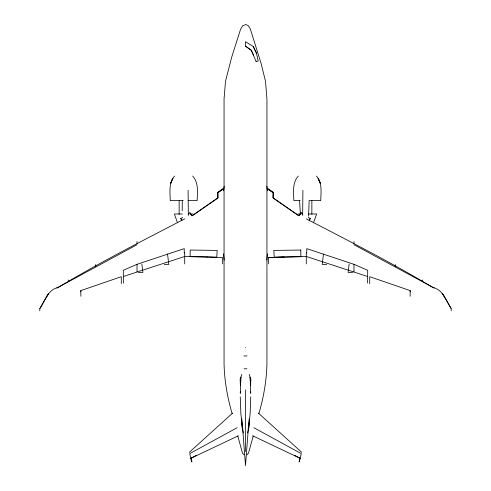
<?xml version="1.0" encoding="UTF-8"?>
<svg xmlns="http://www.w3.org/2000/svg" width="491" height="491" viewBox="0 0 491 491"><rect width="100%" height="100%" fill="white"/><g stroke="black" fill="none" stroke-linecap="round" stroke-linejoin="round"><path stroke-width="0.74" d="M80.8 291.801L80.806 290.611L121.289 276.709L121.289 283.737M123.382 283.055L123.309 270.289L137.02 264.311L184.223 248.649L184.254 252.945L184.708 252.785L184.708 263.9M182.192 210.829L182.302 200.211M250.735 396.906L250.152 413.354L248.415 430.736L249.287 418.94L248.649 429.521M250.324 393.058L250.87 379.291L249.164 374.424M410.12 296.263L410.194 290.611L369.711 276.709L369.711 283.737M367.618 283.055L367.691 270.289L353.98 264.311L306.777 248.649L306.746 252.945L306.292 252.785L306.292 263.9M308.6 216.193L309.134 200.598L320.74 200.598C320.991 192.337 322.421 182.781 316.443 176.06M302.904 190.355L302.659 215.475M266.84 260.156L267.46 253.749M217.814 192.515L217.973 197.818L192.104 215.782L189.833 212.75L188.145 214.008M323.495 253.97L322.188 264.391L326.724 264.391M349.15 264.035L348.101 272.395L352.636 272.395M247.716 432.97L248.01 430.705M248.201 429.195L248.391 427.686L245.5 465.597L242.609 427.686L242.8 429.195M223.497 190.778L224.154 186.249M253.215 436.014L248.501 453.156L247.01 454.74M253.822 427.698L301.29 453.635L299.111 462.013L300.167 458.324L294.784 455.421M258.91 413.502C263.624 397.397 266.527 380.789 266.944 363.997L266.944 98.986L265.508 81.285L261.059 63.345L250.41 29.215L248.293 25.685L245.948 24.55L242.707 25.685L240.59 29.215L231.758 56.962L225.492 81.285L224.056 98.986L224.056 363.997C224.473 380.789 227.376 397.397 232.09 413.502M308.28 217.439L310.269 218.495L309.115 220.367M189.268 452.352L232.63 413.091M241.836 374.424L240.13 379.291L240.676 393.058M313.583 222.546L316.652 213.99L308.551 213.99M310.269 218.495L309.232 220.355M46.7 296.49L48.541 293.606L39.796 308.673C44.337 301.775 48.278 289.236 57.656 287.769C98.943 262.924 141.954 241.032 184.708 218.839M298.301 176.06C292.219 182.756 293.55 192.294 293.876 200.598L300.099 200.598M174.557 176.06C168.523 182.732 170.052 192.362 170.26 200.598L183.204 200.598M301.13 212.775L302.855 214.008M56.79 287.517L57.214 287.836L137.02 244.708M237.178 427.698L189.71 453.635L191.889 462.013L190.833 458.324L196.216 455.421M181.885 220.367L180.731 218.495L182.72 217.439M190.956 458.275L238.387 435.769M434.21 287.517L433.786 287.836L353.98 244.708M123.315 276.513L184.708 256.474L216.795 257.149L217.151 250.404L190.207 250.036L190.121 256.689L207.042 257.026M256.038 61.449L258.223 61.068L256.357 52.911L253.301 46.528L245.5 41.686L245.531 46.16L251.294 50.266L256.069 61.449M268.344 263.9L268.344 257.585L306.292 256.474L367.685 276.513M268.344 257.585L283.994 257.026M223.865 188.79L222.656 188.79L217.814 192.325L217.887 197.996L192.257 215.702L189.87 212.775M267.135 188.79L268.344 188.79L273.186 192.325L273.113 197.996L298.743 215.702C302.99 211.056 301.063 212.149 298.896 215.782L273.027 197.818L273.186 192.515M188.121 200.598L197.124 200.598C197.45 192.294 198.781 182.756 192.699 176.06M182.449 213.99L174.348 213.99L177.417 222.546M190.023 213.99L193.086 213.99M297.914 213.99L300.977 213.99M164.276 264.391L168.812 264.391L167.505 253.97M138.364 272.395L142.899 272.395L141.85 264.035M243.904 355.938L247.096 355.938M244.095 368.784L246.905 368.784M207.006 257.026L222.656 257.591L222.656 263.9M252.613 435.769L300.044 458.275M306.292 218.839C349.046 241.032 392.057 262.924 433.344 287.769C442.679 289.236 446.638 301.689 451.204 308.563L442.459 293.606L444.3 296.49M245.678 46.289L251.257 50.266L253.608 55.219M258.37 413.091L301.732 452.352M243.99 454.74L242.499 453.156L237.785 436.014M181.768 220.355L180.749 218.526M253.27 46.528L256.357 52.911M266.846 186.249L267.503 190.778M242.99 430.705L243.284 432.97M223.54 253.749L224.16 260.156M188.096 190.355L188.341 215.475M299.578 200.598L300.394 214.015M242.351 429.521L241.713 418.94L242.585 430.736L240.848 413.354L240.265 396.906M80.88 296.263L80.806 290.611M410.194 290.611L410.2 291.801M451.204 309.035L451.204 310.821M422.426 280.017L422.426 281.576M395.28 264.588L395.28 266.84M353.98 241.603L353.98 243.505M353.98 264.311L353.98 271.818M311.859 200.745L311.859 214.358M245.5 347.524L245.5 347.849M245.5 389.897L245.5 451.475M179.141 200.837L179.141 214.377M137.02 241.603L137.02 243.505M137.02 264.311L137.02 271.818M95.72 264.588L95.72 266.84M68.574 280.017L68.574 281.576M39.796 309.035L39.796 310.821M249.919 377.137A227.486 227.486 0 0 1 250.459 385.263M250.692 391.922A227.486 227.486 0 0 1 250.711 393.401M240.289 393.401A227.486 227.486 0 0 1 240.308 391.922M240.541 385.263A227.486 227.486 0 0 1 241.081 377.137M300.793 250.036L300.879 256.689L274.205 257.149L273.849 250.404L300.793 250.036M172.807 178.325L170.561 183.609L172.863 178.325M222.656 189.287L217.814 192.76L222.656 189.287M273.199 192.76L268.344 189.287L273.186 192.76M320.439 183.609L318.137 178.325L320.439 183.609"/></g></svg>
